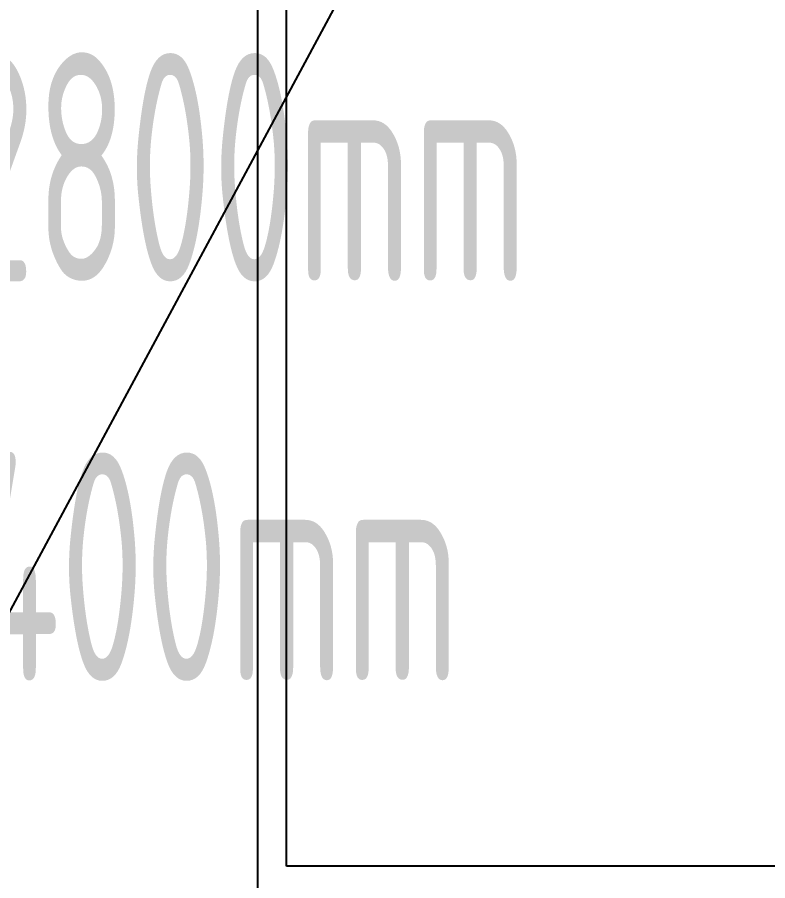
# Model space of a CAD drawing. Extents: x 225000 to 2157367, y 208400 to 840900.
# Drawn here: x 505979 to 507294, y 399828 to 401341 of the extents above; entities that cross this region are included whole.
import ezdxf
from ezdxf.enums import TextEntityAlignment as Align

# ---------------------------------------------------------------- set-up
doc = ezdxf.new("R2010")
doc.units = 0
doc.header["$LTSCALE"] = 10
doc.layers.add('XFDP20-DC-PH1$0$A-CR-TT2', color=1, linetype='Continuous')
doc.layers.add('XFDP20-DC-PH1$0$A-W-P3 (PH1)', color=2, linetype='Continuous')
doc.styles.add('XFDP20-DC-PH1$0$AA-TXT', font='isocp.shx', dxfattribs={"width": 0.8, "bigfont": 'china.shx'})

# ---------------------------------------------------------------- blocks, each defined once
blk = doc.blocks.new('Data Center Layout_L20')
blk.add_line((511825.59, 211202.31), (498925.59, 187202.31))
blk = doc.blocks.new('XFDP20-DC-PH1')
at = {"layer": 'XFDP20-DC-PH1$0$A-W-P3 (PH1)'}
for p, q in [((506400.6, 199803.7, 0), (506400.6, 205225.4, 0)), ((506450.6, 199853.6, 0), (506450.6, 205175.4, 0)), ((511825.6, 199852.3), (506450.6, 199853.6, 0))]:
    blk.add_line(p, q, dxfattribs=at)
at = {"layer": 'XFDP20-DC-PH1$0$A-CR-TT2', "style": 'XFDP20-DC-PH1$0$AA-TXT', "width": 0.6}
for s, p in [('CH=R.FL+2800mm', (505775.6, 201078.9)), ('CH=FL+3400mm', (505775.6, 200378.9))]:
    blk.add_text(s, height=400, dxfattribs=at).set_placement(p, align=Align.MIDDLE)

msp = doc.modelspace()

# ---------------------------------------------------------------- block references
for name in ['Data Center Layout_L20', 'XFDP20-DC-PH1']:
    msp.add_blockref(name, (0, 200000))

doc.saveas('drawing.dxf')
